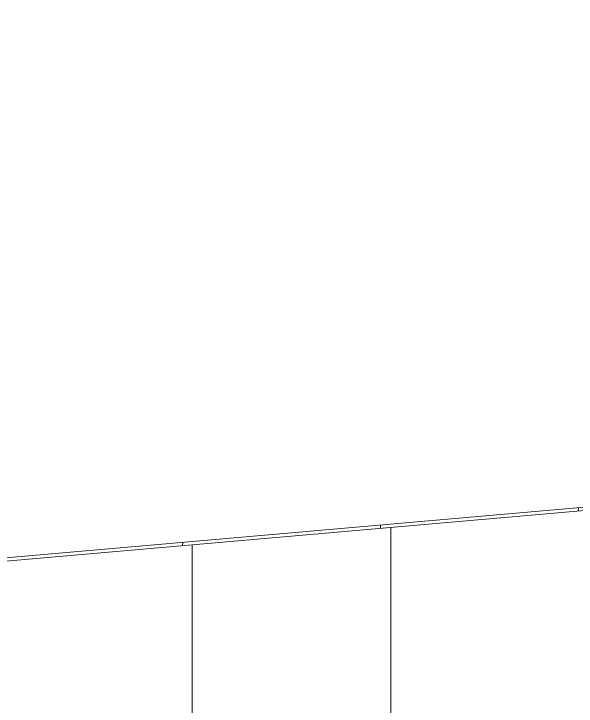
# Model space of a CAD drawing. Header units: millimetres. Extents: x -4612930 to -4329258, y -1064 to 30311.
# Drawn here: x -4568717 to -4567774, y 16573 to 17734 of the extents above; entities that cross this region are included whole.
import ezdxf

# ---------------------------------------------------------------- set-up
doc = ezdxf.new("R2010")
doc.units = ezdxf.units.MM
doc.layers.add('A-ROOF', color=132, linetype='Continuous', lineweight=5)
doc.layers.add('A-ROOF-PATT', color=132, linetype='Continuous', lineweight=5)

# ---------------------------------------------------------------- blocks, each defined once
blk = doc.blocks.new('Roof Gutters3 - Roof Gutters-1885272-SOUTH WEST')
at = {"layer": 'A-ROOF-PATT'}
h = blk.add_hatch(dxfattribs=at)
h.set_pattern_fill('FP_20', color=256, style=0, pattern_type=2)
h.set_pattern_definition([(86.828, (-4548530.56, 18582.98), (-331.733, -29.0035), [])])
h.paths.add_polyline_path([(-4578154.9, 15991.6), (-4558304.5, 17728.3), (-4558304.7, 17733.6), (-4578155.5, 15996.9)])
h = blk.add_hatch(dxfattribs=at)
h.set_pattern_fill('FP_19', color=256, style=0, pattern_type=2)
h.set_pattern_definition([(90, (-4547772.3, 16803.9), (-333, 2e-14), [])])
h.paths.add_polyline_path([(-4578050.6, 15543), (-4558304.5, 17270.6), (-4538558.6, 15543), (-4538558.6, 15669.4), (-4538482.6, 15669.4), (-4538454.5, 15991.7), (-4558304.7, 17728.3), (-4578154.9, 15991.6), (-4578137.2, 15790.1), (-4578050.6, 15790.1), (-4578050.6, 15559.6)])
h.paths.add_polyline_path([(-4538454.5, 15991.7), (-4538454.7, 15991.7), (-4538583.4, 16000)])
at = {"layer": 'A-ROOF'}
for p, q in [((-4558304.7, 17733.6), (-4578155.5, 15996.9)), ((-4558304.5, 17728.3), (-4578154.9, 15991.6))]:
    blk.add_line(p, q, dxfattribs=at)

msp = doc.modelspace()

# ---------------------------------------------------------------- block references
at = {"layer": 'A-ROOF'}
msp.add_blockref('Roof Gutters3 - Roof Gutters-1885272-SOUTH WEST', (0, 0), dxfattribs=at)

doc.saveas('drawing.dxf')
